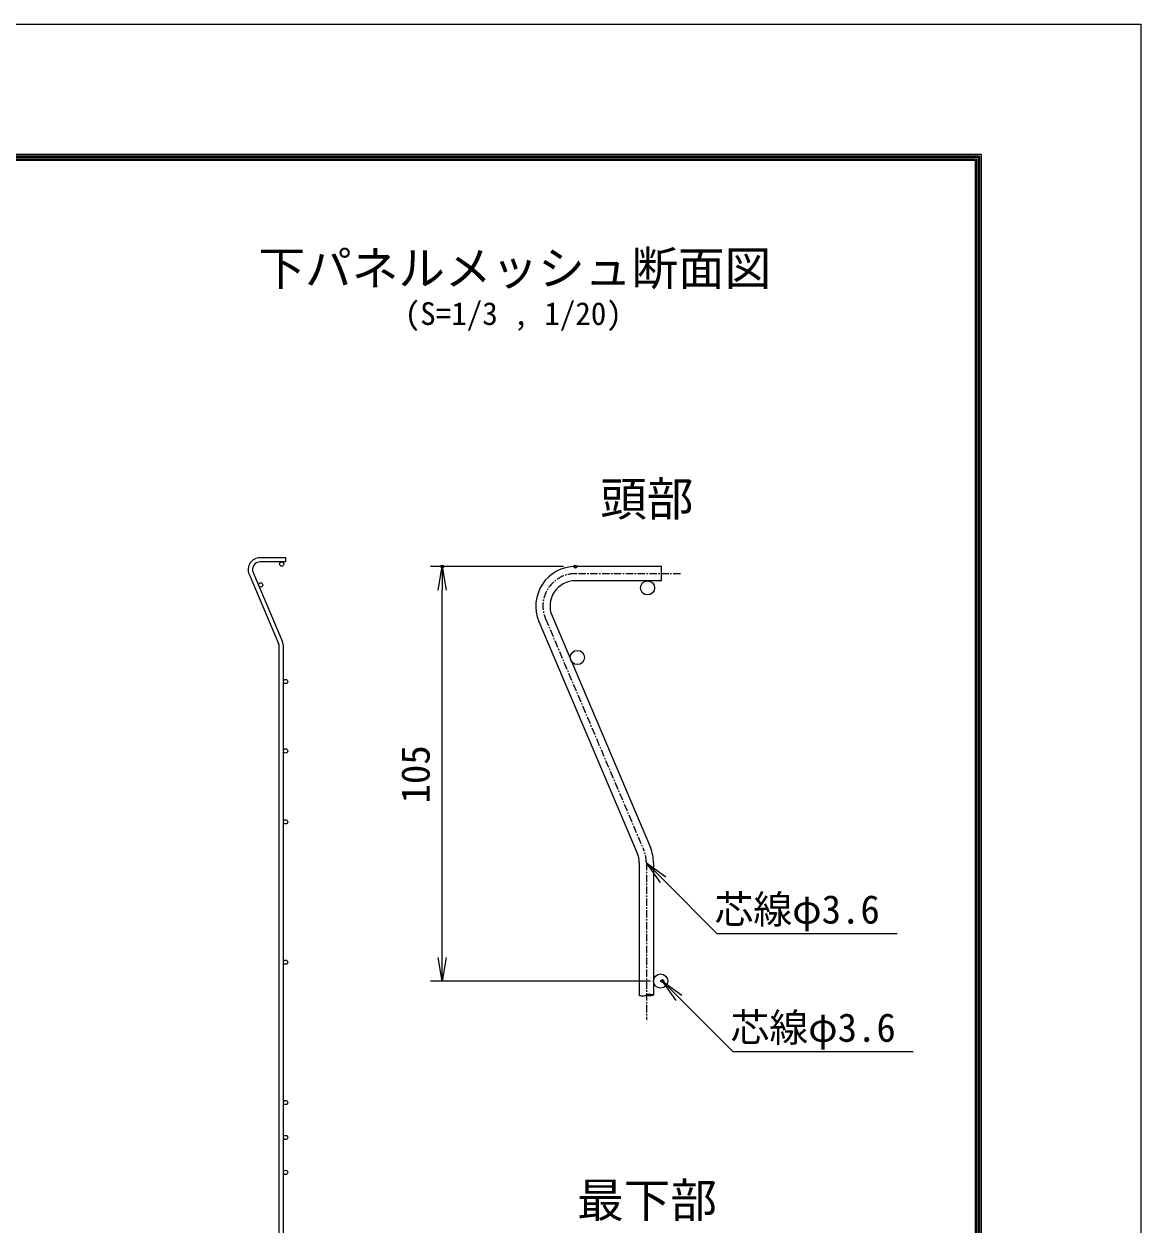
# Model space of a CAD drawing. Units: millimetres, scale not verified, with parts at other scales. Extents: x -4200 to 4200, y -2970 to 2970.
# Drawn here: x 2315 to 4200, y 942 to 2970 of the extents above; entities that cross this region are included whole.
import ezdxf
from ezdxf.enums import TextEntityAlignment as Align

# ---------------------------------------------------------------- set-up
doc = ezdxf.new("R2010")
doc.units = ezdxf.units.MM
doc.header["$LTSCALE"] = 10
doc.header["$PDMODE"] = 32
doc.header["$PDSIZE"] = 5
doc.linetypes.add('USER1', pattern=[2, 1.25, -0.25, 0.25, -0.25])
for name, color, linetype, lineweight in [('0-0_D-TTL-TXT', 7, 'Continuous', 25), ('0-1_D-TTL', 7, 'Continuous', 25), ('0-2_D-BMK', 2, 'USER1', 13), ('0-3_D-STR2', 7, 'Continuous', 9), ('0-4_D-STR-DIM', 7, 'Continuous', 13), ('0-5_0', 7, 'Continuous', 25), ('0-7_D-STR-TXT', 7, 'Continuous', 13)]:
    doc.layers.add(name, color=color, linetype=linetype, lineweight=lineweight)
doc.layers.add('0-6_DEFPOINTS', color=7, linetype='Continuous')
doc.styles.add('ＭＳ ゴシック', font='')
doc.styles.get('ＭＳ ゴシック').set_extended_font_data('MS Gothic')

# ---------------------------------------------------------------- blocks, each defined once
blk = doc.blocks.new('_OPEN')
at = {"layer": '0-5_0'}
blk.add_line((0, 0), (-10, 0), dxfattribs=at)
blk.add_lwpolyline([(-10, 1.667), (0, 0), (-10, -1.667)], dxfattribs=at)
blk = doc.blocks.new('MLeader3')
at = {"layer": '0-7_D-STR-TXT'}
blk.add_line((3392.35, 1354), (3420.64, 1325.72), dxfattribs=at)
blk.add_lwpolyline([(3415.92, 1321.01), (3392.35, 1354), (3425.35, 1330.43)], dxfattribs=at)
at = {"layer": '0-7_D-STR-TXT', "lineweight": 25}
blk.add_lwpolyline([(3420.64, 1325.72), (3511.38, 1234.98), (3808.29, 1234.98), (3815.49, 1234.98)], dxfattribs=at)
blk = doc.blocks.new('MLeader4')
at = {"layer": '0-7_D-STR-TXT'}
blk.add_line((3365.35, 1553.6), (3393.64, 1525.32), dxfattribs=at)
blk.add_lwpolyline([(3388.92, 1520.61), (3365.35, 1553.6), (3398.35, 1530.03)], dxfattribs=at)
at = {"layer": '0-7_D-STR-TXT', "lineweight": 25}
blk.add_lwpolyline([(3393.64, 1525.32), (3484.38, 1434.58), (3781.29, 1434.58), (3788.49, 1434.58)], dxfattribs=at)

msp = doc.modelspace()

# ---------------------------------------------------------------- linework, layer by layer
at = {"layer": '0-1_D-TTL', "color": 2}
msp.add_lwpolyline([(-4199.68, 2970.23), (4200.32, 2970.23), (4200.32, -2969.77), (-4199.68, -2969.77)], close=True, dxfattribs=at)
at = {"layer": '0-1_D-TTL'}
for points in [[(-3929.68, 2750.23), (3930.32, 2750.23), (3930.32, -2749.77), (-3929.68, -2749.77)], [(-3927.18, 2747.73), (3927.82, 2747.73), (3927.82, -2747.27), (-3927.18, -2747.27)], [(-3924.68, 2745.23), (3925.32, 2745.23), (3925.32, -2744.77), (-3924.68, -2744.77)], [(-3922.18, 2742.73), (3922.82, 2742.73), (3922.82, -2742.27), (-3922.18, -2742.27)], [(-3919.68, 2740.23), (3920.32, 2740.23), (3920.32, -2739.77), (-3919.68, -2739.77)]]:
    msp.add_lwpolyline(points, close=True, dxfattribs=at)
at = {"layer": '0-2_D-BMK'}
for p, q in [((3423.01, 2042), (3245.35, 2042)), ((3195.03, 1965.98), (3361.01, 1574.96)), ((3365.35, 1553.6), (3365.35, 1288.33))]:
    msp.add_line(p, q, dxfattribs=at)
for centre, start, end in [((3245.35, 1987.34), 90, 203), ((3310.68, 1553.6), 0, 23)]:
    msp.add_arc(centre, 54.67, start, end, dxfattribs=at)
at = {"layer": '0-3_D-STR2'}
for p, q in [((2756.7, 2068.99), (2713.1, 2068.99)), ((2756.7, 2061.79), (2756.7, 2068.99)), ((2756.7, 2061.79), (2713.1, 2061.79)), ((3390.68, 2054), (3245.35, 2054)), ((3390.68, 2030), (3390.68, 2054)), ((2694.68, 2041.18), (2744.48, 1923.88)), ((2701.31, 2043.99), (2751.11, 1926.69)), ((3390.68, 2030), (3245.35, 2030)), ((3206.08, 1970.67), (3372.05, 1579.65)), ((3183.98, 1961.29), (3349.96, 1570.28)), ((2745.5, 259.11), (2745.5, 1918.87)), ((2752.7, 259.11), (2752.7, 1918.87)), ((3353.35, 1553.6), (3353.35, 1330.38)), ((3377.35, 1553.6), (3377.35, 1330.38))]:
    msp.add_line(p, q, dxfattribs=at)
for centre, radius in [((2749.7, 2058.19), 3.6), ((3367.35, 2018), 12), ((2714.16, 2022.94), 3.6), ((3248.9, 1900.5), 12), ((2756.3, 1859.85), 3.6), ((2756.3, 1742.71), 3.6), ((2756.3, 1622.89), 3.6), ((2756.3, 1385.89), 3.6), ((3389.35, 1354), 12), ((2756.3, 1148.89), 3.6), ((2756.3, 1089.85), 3.6), ((2756.3, 1030.89), 3.6)]:
    msp.add_circle(centre, radius, dxfattribs=at)
for centre, radius, start, end in [((2713.1, 2048.99), 20, 90, 203), ((2713.1, 2048.99), 12.8, 90, 203), ((3245.35, 1987.34), 66.67, 90, 203), ((3245.35, 1987.34), 42.67, 90, 203), ((2732.7, 1918.87), 12.8, 0, 23), ((2732.7, 1918.87), 20, 0, 23), ((3310.68, 1553.6), 42.67, 0, 23), ((3310.68, 1553.6), 66.67, 0, 23)]:
    msp.add_arc(centre, radius, start, end, dxfattribs=at)
msp.add_ellipse((3359.37, 1330.49), major_axis=(-6, 0), ratio=0.246642, start_param=0.077822, end_param=3.0637707, dxfattribs=at)
msp.add_ellipse((3371.37, 1330.49), major_axis=(-6, 0), ratio=0.246642, dxfattribs=at)
at = {"layer": '0-4_D-STR-DIM'}
for p, q in [((3225.35, 2054), (3000.68, 2054)), ((3020.68, 1394), (3020.68, 2014)), ((3372.35, 1354), (3000.68, 1354))]:
    msp.add_line(p, q, dxfattribs=at)
at = {"layer": '0-6_DEFPOINTS'}
for p in [(3020.68, 2054), (3245.35, 2054), (3392.35, 1354)]:
    msp.add_point(p, dxfattribs=at)

# ---------------------------------------------------------------- block references
at = {"layer": '0-4_D-STR-DIM', "xscale": 4, "yscale": 4}
for p, rotation in [((3020.68, 2054), 90), ((3020.68, 1354), 270)]:
    msp.add_blockref('_OPEN', p, dxfattribs=dict(at, rotation=rotation))
at = {"layer": '0-7_D-STR-TXT'}
for name in ['MLeader4', 'MLeader3']:
    msp.add_blockref(name, (0, 0), dxfattribs=at)

# ---------------------------------------------------------------- texts
at = {"layer": '0-0_D-TTL-TXT', "style": 'ＭＳ ゴシック'}
for s, height, p in [('下パネルメッシュ断面図', 57.7, (2710.48, 2511.76)), ('(S=1/3 , 1/20)', 38.49, (2957.39, 2450.47)), ('頭部', 57.7, (3287.38, 2122.26)), ('最下部', 57.7, (3248.4, 937.71))]:
    msp.add_text(s, height=height, dxfattribs=at).set_placement(p, align=Align.BOTTOM_LEFT)
at = {"layer": '0-4_D-STR-DIM', "style": 'ＭＳ ゴシック'}
msp.add_text('105', height=48.09, rotation=90, dxfattribs=at).set_placement((3013.93, 1654), align=Align.BOTTOM_LEFT)
at = {"layer": '0-7_D-STR-TXT', "style": 'ＭＳ ゴシック'}
for p in [(3480.35, 1436.64), (3507.35, 1237.04)]:
    msp.add_text('芯線φ3.6', height=48.09, dxfattribs=at).set_placement(p, align=Align.BOTTOM_LEFT)

doc.saveas('drawing.dxf')
